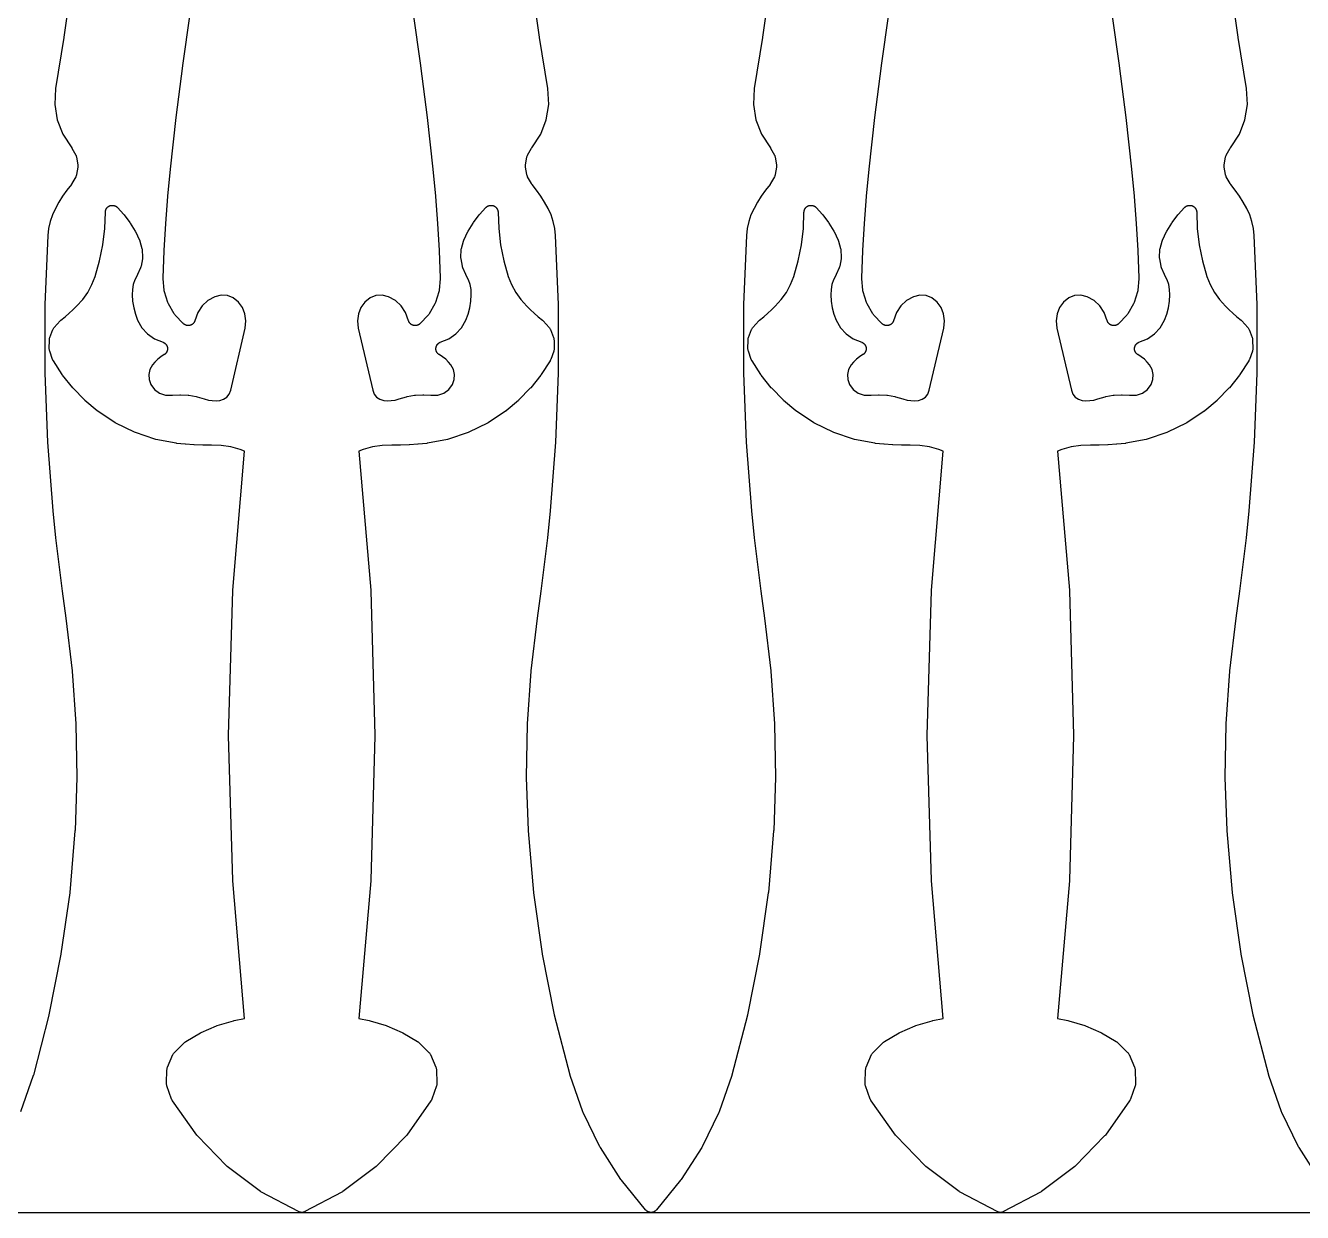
# Model space of a CAD drawing. Header units: metres. Extents: x 0 to 3000, y 0 to 1240.
# Drawn here: x 993.2 to 1358.7, y 0 to 339.7 of the extents above; entities that cross this region are included whole.
import ezdxf

# ---------------------------------------------------------------- set-up
doc = ezdxf.new("R2010")
doc.units = ezdxf.units.M

msp = doc.modelspace()

# ---------------------------------------------------------------- linework, layer by layer
at = {"color": 7}
msp.add_lwpolyline([(0, 0), (3000, 0), (3000, 1240), (0, 1240), (0, 0)], close=True, dxfattribs=at)
at = {"color": 1}
for points in [[(1006.26, 351.08), (1004.14, 336.32), (1004.14, 336.29), (1001.82, 321.67), (1001.56, 317.08), (1002.25, 312.71), (1003.84, 308.58), (1006.42, 304.66), (1006.45, 304.61), (1006.49, 304.55), (1007.58, 302.62), (1007.66, 302.47), (1007.72, 302.31), (1007.77, 302.14), (1007.81, 301.97), (1008.17, 299.85), (1008.2, 299.62), (1008.2, 299.4), (1008.17, 299.17), (1007.81, 297.05), (1007.77, 296.88), (1007.72, 296.72), (1007.66, 296.56), (1007.58, 296.4), (1006.49, 294.47), (1006.46, 294.43), (1006.44, 294.39), (1006.41, 294.35), (1006.38, 294.31), (1006.35, 294.27), (1006.32, 294.23), (1005.02, 292.56), (1003.83, 290.86), (1002.73, 289.11), (1001.74, 287.33), (1000.88, 285.48), (1000.24, 283.57), (999.8, 281.61), (999.57, 279.57), (998.75, 259.88), (998.72, 240.15), (999.48, 220.44), (1001.02, 200.75), (1001.82, 193.09), (1002.71, 185.42), (1003.69, 177.77), (1004.75, 170.11), (1004.75, 170.09), (1004.76, 170.07), (1006.55, 155.03), (1006.56, 154.93), (1007.59, 139.82), (1007.59, 139.72), (1007.86, 124.58), (1007.86, 124.48), (1007.37, 109.34), (1007.37, 109.28), (1007.36, 109.23), (1005.85, 91.61), (1005.84, 91.5), (1003.35, 74), (1003.33, 73.89), (999.88, 56.55), (999.85, 56.44), (995.44, 39.32), (995.41, 39.23), (995.39, 39.15), (991.75, 28.82)], [(1206.26, 351.08), (1204.14, 336.32), (1204.14, 336.29), (1201.82, 321.67), (1201.56, 317.08), (1202.25, 312.71), (1203.84, 308.58), (1206.42, 304.66), (1206.45, 304.61), (1206.49, 304.55), (1207.58, 302.62), (1207.66, 302.47), (1207.72, 302.31), (1207.77, 302.14), (1207.81, 301.97), (1208.17, 299.85), (1208.2, 299.62), (1208.2, 299.4), (1208.17, 299.17), (1207.81, 297.05), (1207.77, 296.88), (1207.72, 296.72), (1207.66, 296.56), (1207.58, 296.4), (1206.49, 294.47), (1206.46, 294.43), (1206.44, 294.39), (1206.41, 294.35), (1206.38, 294.31), (1206.35, 294.27), (1206.32, 294.23), (1205.02, 292.56), (1203.83, 290.86), (1202.73, 289.11), (1201.74, 287.33), (1200.88, 285.48), (1200.24, 283.57), (1199.8, 281.61), (1199.57, 279.57), (1198.75, 259.88), (1198.72, 240.15), (1199.48, 220.44), (1201.02, 200.75), (1201.82, 193.09), (1202.71, 185.42), (1203.69, 177.77), (1204.75, 170.11), (1204.75, 170.09), (1204.76, 170.07), (1206.55, 155.03), (1206.56, 154.93), (1207.59, 139.82), (1207.59, 139.72), (1207.86, 124.58), (1207.86, 124.48), (1207.37, 109.34), (1207.37, 109.28), (1207.36, 109.23), (1205.85, 91.61), (1205.84, 91.5), (1203.35, 74), (1203.33, 73.89), (1199.88, 56.55), (1199.85, 56.44), (1195.44, 39.32), (1195.41, 39.23), (1195.39, 39.15), (1191.75, 28.82), (1191.66, 28.61), (1186.88, 18.8), (1186.76, 18.6), (1180.88, 9.4), (1180.74, 9.21), (1173.81, 0.73), (1173.81, 0.73), (1173.81, 0.73), (1173.74, 0.66), (1173.68, 0.59), (1173.68, 0.59), (1173.67, 0.58), (1173.6, 0.52), (1173.53, 0.46), (1173.53, 0.45), (1173.53, 0.45), (1173.45, 0.4), (1173.38, 0.34), (1173.37, 0.34), (1173.37, 0.33), (1173.29, 0.29), (1173.21, 0.24), (1173.2, 0.24), (1173.2, 0.23), (1173.12, 0.19), (1173.03, 0.15), (1173.03, 0.15), (1173.02, 0.15), (1172.93, 0.12), (1172.85, 0.09), (1172.84, 0.09), (1172.84, 0.08), (1172.75, 0.06), (1172.66, 0.04), (1172.65, 0.04), (1172.65, 0.04), (1172.56, 0.02), (1172.46, 0.01), (1172.46, 0.01), (1172.45, 0.01), (1172.36, 0), (1172.27, 0), (1172.26, 0), (1172.26, 0), (1172.16, 0), (1172.07, 0.01), (1172.07, 0.01), (1172.06, 0.01), (1171.97, 0.02), (1171.88, 0.04), (1171.87, 0.04), (1171.87, 0.04), (1171.78, 0.06), (1171.69, 0.08), (1171.68, 0.09), (1171.68, 0.09), (1171.59, 0.12), (1171.5, 0.15), (1171.5, 0.15), (1171.49, 0.15), (1171.41, 0.19), (1171.32, 0.23), (1171.32, 0.24), (1171.32, 0.24), (1171.23, 0.29), (1171.15, 0.33), (1171.15, 0.34), (1171.15, 0.34), (1171.07, 0.4), (1171, 0.45), (1170.99, 0.45), (1170.99, 0.46), (1170.92, 0.52), (1170.85, 0.58), (1170.85, 0.59), (1170.84, 0.59), (1170.78, 0.66), (1170.72, 0.73), (1170.72, 0.73), (1170.71, 0.73), (1163.78, 9.21), (1163.65, 9.4), (1157.76, 18.6), (1157.65, 18.8), (1152.86, 28.61), (1152.77, 28.82), (1149.14, 39.15), (1149.11, 39.23), (1149.09, 39.32), (1144.67, 56.44), (1144.65, 56.55), (1141.19, 73.89), (1141.17, 74), (1138.68, 91.5), (1138.67, 91.61), (1137.16, 109.23), (1137.16, 109.28), (1137.15, 109.34), (1136.66, 124.48), (1136.66, 124.58), (1136.93, 139.72), (1136.94, 139.82), (1137.97, 154.93), (1137.98, 155.03), (1139.77, 170.07), (1139.77, 170.09), (1139.77, 170.11), (1140.84, 177.77), (1141.81, 185.42), (1142.7, 193.09), (1143.5, 200.75), (1145.05, 220.44), (1145.81, 240.15), (1145.78, 259.88), (1144.95, 279.57), (1144.72, 281.61), (1144.28, 283.57), (1143.64, 285.48), (1142.79, 287.33), (1141.79, 289.11), (1140.69, 290.86), (1139.51, 292.56), (1138.2, 294.23), (1138.17, 294.27), (1138.14, 294.31), (1138.12, 294.35), (1138.09, 294.39), (1138.06, 294.43), (1138.04, 294.47), (1136.94, 296.4), (1136.87, 296.56), (1136.8, 296.72), (1136.75, 296.88), (1136.71, 297.05), (1136.35, 299.17), (1136.32, 299.4), (1136.32, 299.62), (1136.35, 299.85), (1136.71, 301.97), (1136.75, 302.14), (1136.8, 302.31), (1136.87, 302.47), (1136.94, 302.62), (1138.04, 304.55), (1138.07, 304.61), (1138.11, 304.66), (1140.68, 308.58), (1142.28, 312.71), (1142.97, 317.08), (1142.7, 321.67), (1140.38, 336.29), (1140.38, 336.32), (1138.26, 351.08)], [(1363.65, 9.4), (1357.76, 18.6), (1357.65, 18.8), (1352.86, 28.61), (1352.77, 28.82), (1349.14, 39.15), (1349.11, 39.23), (1349.09, 39.32), (1344.67, 56.44), (1344.65, 56.55), (1341.19, 73.89), (1341.17, 74), (1338.68, 91.5), (1338.67, 91.61), (1337.16, 109.23), (1337.16, 109.28), (1337.15, 109.34), (1336.66, 124.48), (1336.66, 124.58), (1336.93, 139.72), (1336.94, 139.82), (1337.97, 154.93), (1337.98, 155.03), (1339.77, 170.07), (1339.77, 170.09), (1339.77, 170.11), (1340.84, 177.77), (1341.81, 185.42), (1342.7, 193.09), (1343.5, 200.75), (1345.05, 220.44), (1345.81, 240.15), (1345.78, 259.88), (1344.95, 279.57), (1344.72, 281.61), (1344.28, 283.57), (1343.64, 285.48), (1342.79, 287.33), (1341.79, 289.11), (1340.69, 290.86), (1339.51, 292.56), (1338.2, 294.23), (1338.17, 294.27), (1338.14, 294.31), (1338.12, 294.35), (1338.09, 294.39), (1338.06, 294.43), (1338.04, 294.47), (1336.94, 296.4), (1336.87, 296.56), (1336.8, 296.72), (1336.75, 296.88), (1336.71, 297.05), (1336.35, 299.17), (1336.32, 299.4), (1336.32, 299.62), (1336.35, 299.85), (1336.71, 301.97), (1336.75, 302.14), (1336.8, 302.31), (1336.87, 302.47), (1336.94, 302.62), (1338.04, 304.55), (1338.07, 304.61), (1338.11, 304.66), (1340.68, 308.58), (1342.28, 312.71), (1342.97, 317.08), (1342.7, 321.67), (1340.38, 336.29), (1340.38, 336.32), (1338.26, 351.08)], [(1104.14, 342.98), (1106.26, 328.22), (1106.26, 328.19), (1108.16, 313.4), (1108.16, 313.37), (1109.84, 298.56), (1109.84, 298.54), (1109.84, 298.53), (1110.58, 290.81), (1110.59, 290.77), (1111.18, 283.04), (1111.18, 283), (1111.63, 275.26), (1111.63, 275.22), (1111.93, 267.47), (1111.93, 267.45), (1111.93, 267.42), (1111.93, 267.35), (1111.93, 267.28), (1111.93, 267.25), (1111.93, 267.23), (1111.65, 263.94), (1111.62, 263.72), (1111.56, 263.5), (1110.57, 260.4), (1110.49, 260.19), (1110.39, 259.99), (1108.74, 257.18), (1108.61, 257), (1108.47, 256.82), (1106.2, 254.43), (1106.14, 254.37), (1106.08, 254.31), (1106.07, 254.3), (1106.06, 254.29), (1105.99, 254.24), (1105.93, 254.19), (1105.92, 254.18), (1105.9, 254.17), (1105.83, 254.13), (1105.76, 254.08), (1105.75, 254.07), (1105.74, 254.07), (1105.66, 254.03), (1105.59, 253.99), (1105.58, 253.98), (1105.56, 253.98), (1105.49, 253.95), (1105.41, 253.91), (1105.39, 253.91), (1105.38, 253.91), (1105.3, 253.88), (1105.22, 253.86), (1105.21, 253.86), (1105.19, 253.85), (1105.11, 253.84), (1105.03, 253.82), (1105.01, 253.82), (1105, 253.82), (1104.92, 253.81), (1104.83, 253.8), (1104.82, 253.8), (1104.8, 253.8), (1104.72, 253.8), (1104.64, 253.81), (1104.62, 253.81), (1104.61, 253.81), (1104.52, 253.82), (1104.44, 253.83), (1104.43, 253.83), (1104.41, 253.83), (1104.33, 253.85), (1104.25, 253.87), (1104.23, 253.87), (1104.22, 253.87), (1104.14, 253.9), (1104.06, 253.92), (1104.05, 253.93), (1104.03, 253.93), (1103.96, 253.97), (1103.88, 254), (1103.87, 254.01), (1103.85, 254.01), (1103.78, 254.05), (1103.71, 254.09), (1103.7, 254.1), (1103.68, 254.11), (1103.61, 254.16), (1103.55, 254.2), (1103.53, 254.21), (1103.52, 254.22), (1103.46, 254.28), (1103.39, 254.33), (1103.38, 254.34), (1103.37, 254.35), (1103.32, 254.41), (1103.26, 254.47), (1103.25, 254.48), (1103.24, 254.49), (1103.19, 254.56), (1103.13, 254.62), (1103.13, 254.63), (1103.12, 254.64), (1103.07, 254.72), (1103.03, 254.78), (1103.02, 254.8), (1103.01, 254.81), (1102.97, 254.88), (1102.93, 254.96), (1102.93, 254.97), (1102.92, 254.99), (1102.89, 255.06), (1102.86, 255.14), (1102.02, 257.54), (1100.78, 259.43), (1099.13, 260.97), (1097.15, 262.07), (1095.32, 262.5), (1093.52, 262.37), (1091.84, 261.72), (1090.37, 260.54), (1089.23, 258.95), (1088.51, 257.13), (1088.24, 255.2), (1088.47, 253.1), (1092.59, 235.32), (1093.05, 234.17), (1093.72, 233.34), (1094.6, 232.74), (1095.73, 232.39), (1096.76, 232.29), (1097.87, 232.33), (1098.98, 232.51), (1100.17, 232.85), (1102.23, 233.46), (1102.46, 233.51), (1104.57, 233.86), (1104.8, 233.89), (1106.94, 234), (1107.18, 233.99), (1109.23, 233.86), (1111.25, 233.91), (1112.92, 234.48), (1114.36, 235.51), (1115.45, 236.97), (1115.95, 238.36), (1116.04, 239.8), (1115.72, 241.22), (1114.94, 242.6), (1114.28, 243.37), (1113.48, 244.15), (1112.61, 244.84), (1111.59, 245.5), (1111.57, 245.51), (1111.54, 245.53), (1111.49, 245.57), (1111.43, 245.61), (1111.41, 245.63), (1111.39, 245.65), (1111.34, 245.69), (1111.28, 245.74), (1111.26, 245.76), (1111.24, 245.78), (1111.2, 245.83), (1111.15, 245.88), (1111.13, 245.91), (1111.11, 245.93), (1111.07, 245.98), (1111.03, 246.04), (1111.01, 246.06), (1111, 246.09), (1110.96, 246.15), (1110.93, 246.21), (1110.91, 246.23), (1110.9, 246.26), (1110.87, 246.32), (1110.84, 246.38), (1110.83, 246.41), (1110.82, 246.44), (1110.79, 246.5), (1110.77, 246.57), (1110.76, 246.59), (1110.75, 246.62), (1110.74, 246.69), (1110.72, 246.76), (1110.71, 246.78), (1110.71, 246.81), (1110.7, 246.88), (1110.69, 246.95), (1110.69, 246.98), (1110.68, 247.01), (1110.68, 247.08), (1110.67, 247.14), (1110.68, 247.17), (1110.67, 247.2), (1110.68, 247.27), (1110.68, 247.34), (1110.68, 247.37), (1110.69, 247.4), (1110.7, 247.47), (1110.71, 247.54), (1110.71, 247.56), (1110.72, 247.59), (1110.74, 247.66), (1110.75, 247.73), (1110.76, 247.75), (1110.77, 247.78), (1110.79, 247.85), (1110.81, 247.91), (1110.83, 247.94), (1110.84, 247.97), (1110.87, 248.03), (1110.9, 248.09), (1110.91, 248.12), (1110.92, 248.14), (1110.96, 248.2), (1110.99, 248.26), (1111.01, 248.28), (1111.03, 248.31), (1111.07, 248.36), (1111.11, 248.42), (1111.13, 248.44), (1111.14, 248.47), (1111.19, 248.52), (1111.24, 248.57), (1111.26, 248.59), (1111.28, 248.61), (1111.33, 248.66), (1111.38, 248.7), (1111.4, 248.72), (1111.42, 248.74), (1111.48, 248.78), (1111.54, 248.82), (1111.56, 248.84), (1111.58, 248.85), (1111.64, 248.89), (1111.7, 248.93), (1111.73, 248.94), (1111.75, 248.95), (1111.82, 248.98), (1111.88, 249.01), (1111.91, 249.02), (1111.93, 249.03), (1114.42, 250.03), (1116.41, 251.41), (1118.03, 253.2), (1119.26, 255.4), (1119.88, 257.11), (1120.36, 258.93), (1120.67, 260.79), (1120.8, 262.65), (1120.73, 264.12), (1120.47, 265.54), (1120.01, 266.92), (1119.29, 268.34), (1119.28, 268.38), (1119.25, 268.43), (1118.39, 270.38), (1118.31, 270.59), (1118.25, 270.82), (1117.87, 272.89), (1117.84, 273.12), (1117.84, 273.35), (1117.93, 275.45), (1117.95, 275.68), (1118.01, 275.91), (1118.59, 277.96), (1118.61, 278.02), (1118.63, 278.09), (1118.64, 278.12), (1118.65, 278.15), (1118.68, 278.21), (1118.71, 278.27), (1119.86, 280.69), (1119.95, 280.87), (1121.34, 283.16), (1121.45, 283.32), (1123.06, 285.46), (1123.19, 285.61), (1125.01, 287.58), (1125.01, 287.58), (1125.01, 287.59), (1125.08, 287.65), (1125.15, 287.72), (1125.15, 287.72), (1125.15, 287.72), (1125.23, 287.78), (1125.3, 287.84), (1125.3, 287.84), (1125.31, 287.85), (1125.39, 287.9), (1125.47, 287.95), (1125.47, 287.95), (1125.47, 287.95), (1125.56, 288), (1125.64, 288.04), (1125.64, 288.04), (1125.65, 288.04), (1125.73, 288.08), (1125.82, 288.11), (1125.83, 288.12), (1125.83, 288.12), (1125.92, 288.14), (1126.01, 288.17), (1126.01, 288.17), (1126.02, 288.17), (1126.11, 288.19), (1126.2, 288.21), (1126.21, 288.21), (1126.21, 288.21), (1126.3, 288.21), (1126.4, 288.22), (1126.4, 288.22), (1126.41, 288.22), (1126.5, 288.22), (1126.6, 288.22), (1126.6, 288.22), (1126.6, 288.22), (1126.7, 288.21), (1126.79, 288.2), (1126.79, 288.2), (1126.8, 288.2), (1126.89, 288.18), (1126.98, 288.16), (1126.99, 288.16), (1126.99, 288.16), (1127.08, 288.13), (1127.17, 288.1), (1127.17, 288.1), (1127.18, 288.1), (1127.26, 288.06), (1127.35, 288.02), (1127.35, 288.02), (1127.36, 288.02), (1127.44, 287.98), (1127.52, 287.93), (1127.53, 287.93), (1127.53, 287.93), (1127.61, 287.87), (1127.68, 287.82), (1127.69, 287.82), (1127.69, 287.82), (1127.76, 287.75), (1127.84, 287.69), (1127.84, 287.69), (1127.84, 287.69), (1127.91, 287.62), (1127.97, 287.55), (1127.97, 287.55), (1127.98, 287.55), (1128.04, 287.47), (1128.1, 287.4), (1128.1, 287.4), (1128.1, 287.39), (1128.15, 287.31), (1128.2, 287.24), (1128.2, 287.23), (1128.21, 287.23), (1128.25, 287.15), (1128.29, 287.06), (1128.29, 287.06), (1128.3, 287.06), (1128.33, 286.97), (1128.37, 286.88), (1128.37, 286.88), (1128.37, 286.87), (1128.4, 286.78), (1128.42, 286.69), (1128.42, 286.69), (1128.42, 286.69), (1128.44, 286.59), (1128.46, 286.5), (1128.46, 286.5), (1128.46, 286.49), (1128.47, 286.4), (1128.48, 286.3), (1128.48, 286.3), (1128.48, 286.3), (1128.65, 281.55), (1129.19, 276.93), (1130.1, 272.36), (1131.38, 267.89), (1132.32, 265.52), (1133.52, 263.3), (1134.97, 261.25), (1136.69, 259.33), (1137.74, 258.33), (1138.85, 257.32), (1139.99, 256.35), (1141.18, 255.39), (1141.23, 255.34), (1141.28, 255.3), (1141.3, 255.28), (1141.33, 255.26), (1141.37, 255.21), (1141.42, 255.16), (1143.1, 253.26), (1143.22, 253.12), (1143.32, 252.97), (1143.4, 252.82), (1143.47, 252.65), (1144.36, 250.35), (1144.41, 250.19), (1144.45, 250.02), (1144.48, 249.84), (1144.49, 249.67), (1144.52, 247.21), (1144.52, 247.03), (1144.5, 246.85), (1144.46, 246.67), (1144.41, 246.5), (1143.55, 244.12), (1143.54, 244.08), (1143.53, 244.05), (1143.5, 243.99), (1143.5, 243.99), (1143.48, 243.93), (1143.46, 243.9), (1143.45, 243.87), (1143.41, 243.82), (1143.38, 243.76), (1143.37, 243.73), (1143.35, 243.7), (1140.82, 239.8), (1140.71, 239.64), (1137.82, 236.02), (1137.69, 235.87), (1134.46, 232.54), (1134.32, 232.41), (1130.77, 229.41), (1130.76, 229.4), (1130.75, 229.38), (1130.68, 229.34), (1130.62, 229.29), (1130.6, 229.28), (1130.59, 229.27), (1125.66, 225.99), (1125.43, 225.86), (1120.13, 223.27), (1119.89, 223.17), (1114.3, 221.31), (1114.04, 221.24), (1108.23, 220.13), (1108.14, 220.12), (1108.06, 220.1), (1105.62, 219.85), (1105.55, 219.84), (1103.11, 219.67), (1103.04, 219.67), (1100.59, 219.58), (1100.52, 219.58), (1098.1, 219.59), (1095.27, 219.48), (1092.55, 219.07), (1089.9, 218.36), (1088.61, 217.85), (1092.01, 178.05), (1092.02, 177.94), (1093.19, 136.55), (1093.19, 136.44), (1092.02, 95.05), (1092.01, 94.93), (1088.64, 55.46), (1091.59, 54.92), (1091.82, 54.87), (1096.42, 53.47), (1096.63, 53.39), (1101.04, 51.46), (1101.25, 51.36), (1105.41, 48.93), (1105.46, 48.9), (1105.51, 48.87), (1105.54, 48.85), (1105.58, 48.82), (1105.62, 48.79), (1105.66, 48.76), (1105.7, 48.73), (1105.73, 48.7), (1105.77, 48.66), (1105.81, 48.63), (1108.68, 45.79), (1108.81, 45.65), (1108.93, 45.5), (1109.03, 45.34), (1109.11, 45.17), (1110.67, 41.59), (1110.73, 41.41), (1110.78, 41.23), (1110.82, 41.05), (1110.83, 40.86), (1110.98, 36.96), (1110.97, 36.77), (1110.95, 36.58), (1110.92, 36.4), (1110.86, 36.21), (1109.5, 32.42), (1109.47, 32.35), (1109.44, 32.28), (1109.43, 32.26), (1109.42, 32.24), (1109.38, 32.17), (1109.35, 32.1), (1109.34, 32.08), (1109.33, 32.06), (1109.29, 32), (1109.25, 31.94), (1102.32, 22.16), (1102.22, 22.03), (1102.12, 21.92), (1093.81, 13.38), (1093.7, 13.27), (1093.58, 13.17), (1084.05, 6.02), (1083.92, 5.93), (1083.79, 5.85), (1073.2, 0.23), (1073.12, 0.19), (1073.03, 0.15), (1073.03, 0.15), (1073.02, 0.15), (1072.93, 0.12), (1072.85, 0.09), (1072.84, 0.09), (1072.84, 0.08), (1072.75, 0.06), (1072.66, 0.04), (1072.65, 0.04), (1072.65, 0.04), (1072.56, 0.02), (1072.46, 0.01), (1072.46, 0.01), (1072.45, 0.01), (1072.36, 0), (1072.27, 0), (1072.26, 0), (1072.26, 0), (1072.16, 0), (1072.07, 0.01), (1072.07, 0.01), (1072.06, 0.01), (1071.97, 0.02), (1071.88, 0.04), (1071.87, 0.04), (1071.87, 0.04), (1071.78, 0.06), (1071.69, 0.08), (1071.68, 0.09), (1071.68, 0.09), (1071.59, 0.12), (1071.5, 0.15), (1071.5, 0.15), (1071.49, 0.15), (1071.41, 0.19), (1071.32, 0.23), (1060.74, 5.85), (1060.6, 5.93), (1060.48, 6.02), (1050.95, 13.17), (1050.83, 13.27), (1050.71, 13.38), (1042.4, 21.92), (1042.3, 22.03), (1042.2, 22.16), (1035.28, 31.94), (1035.24, 32), (1035.2, 32.06), (1035.19, 32.08), (1035.17, 32.1), (1035.14, 32.17), (1035.1, 32.24), (1035.09, 32.26), (1035.08, 32.28), (1035.06, 32.35), (1035.03, 32.42), (1033.66, 36.21), (1033.61, 36.4), (1033.57, 36.58), (1033.55, 36.77), (1033.55, 36.96), (1033.69, 40.86), (1033.71, 41.05), (1033.74, 41.23), (1033.79, 41.41), (1033.86, 41.59), (1035.41, 45.17), (1035.5, 45.34), (1035.6, 45.5), (1035.71, 45.65), (1035.84, 45.79), (1038.71, 48.63), (1038.75, 48.66), (1038.79, 48.7), (1038.83, 48.73), (1038.86, 48.76), (1038.9, 48.79), (1038.95, 48.82), (1038.98, 48.85), (1039.02, 48.87), (1039.07, 48.9), (1039.11, 48.93), (1043.28, 51.36), (1043.49, 51.46), (1047.89, 53.39), (1048.11, 53.47), (1052.71, 54.87), (1052.93, 54.92), (1055.89, 55.46), (1052.51, 94.93), (1052.51, 95.05), (1051.33, 136.44), (1051.33, 136.55), (1052.51, 177.94), (1052.51, 178.05), (1055.91, 217.85), (1054.63, 218.36), (1051.97, 219.07), (1049.25, 219.48), (1046.42, 219.59), (1044.01, 219.58), (1043.94, 219.58), (1041.49, 219.67), (1041.42, 219.67), (1038.97, 219.84), (1038.9, 219.85), (1036.46, 220.1), (1036.38, 220.12), (1036.3, 220.13), (1030.48, 221.24), (1030.23, 221.31), (1024.64, 223.17), (1024.39, 223.27), (1019.09, 225.86), (1018.86, 225.99), (1013.93, 229.27), (1013.92, 229.28), (1013.91, 229.29), (1013.84, 229.34), (1013.78, 229.38), (1013.76, 229.4), (1013.75, 229.41), (1010.2, 232.41), (1010.06, 232.54), (1006.83, 235.87), (1006.7, 236.02), (1003.82, 239.64), (1003.7, 239.8), (1001.18, 243.7), (1001.16, 243.73), (1001.14, 243.76), (1001.11, 243.82), (1001.08, 243.87), (1001.06, 243.9), (1001.05, 243.93), (1001.02, 243.99), (1001, 244.05), (1000.99, 244.08), (1000.97, 244.12), (1000.12, 246.5), (1000.06, 246.67), (1000.03, 246.85), (1000.01, 247.03), (1000, 247.21), (1000.04, 249.67), (1000.05, 249.84), (1000.07, 250.02), (1000.11, 250.19), (1000.17, 250.35), (1001.05, 252.65), (1001.12, 252.82), (1001.21, 252.97), (1001.31, 253.12), (1001.42, 253.26), (1003.1, 255.16), (1003.15, 255.21), (1003.2, 255.26), (1003.22, 255.28), (1003.24, 255.3), (1003.29, 255.34), (1003.34, 255.39), (1004.53, 256.35), (1005.67, 257.32), (1006.78, 258.33), (1007.83, 259.33), (1009.56, 261.25), (1011.01, 263.3), (1012.21, 265.52), (1013.15, 267.89), (1014.42, 272.36), (1015.33, 276.93), (1015.88, 281.55), (1016.05, 286.3), (1016.05, 286.3), (1016.05, 286.3), (1016.06, 286.4), (1016.06, 286.49), (1016.07, 286.5), (1016.07, 286.5), (1016.08, 286.59), (1016.1, 286.69), (1016.1, 286.69), (1016.1, 286.69), (1016.13, 286.78), (1016.16, 286.87), (1016.16, 286.88), (1016.16, 286.88), (1016.19, 286.97), (1016.23, 287.06), (1016.23, 287.06), (1016.23, 287.06), (1016.27, 287.15), (1016.32, 287.23), (1016.32, 287.23), (1016.32, 287.24), (1016.37, 287.31), (1016.42, 287.39), (1016.43, 287.4), (1016.43, 287.4), (1016.49, 287.47), (1016.55, 287.55), (1016.55, 287.55), (1016.55, 287.55), (1016.62, 287.62), (1016.68, 287.69), (1016.69, 287.69), (1016.69, 287.69), (1016.76, 287.75), (1016.83, 287.82), (1016.84, 287.82), (1016.84, 287.82), (1016.92, 287.87), (1017, 287.93), (1017, 287.93), (1017, 287.93), (1017.08, 287.98), (1017.17, 288.02), (1017.17, 288.02), (1017.17, 288.02), (1017.26, 288.06), (1017.35, 288.1), (1017.35, 288.1), (1017.35, 288.1), (1017.44, 288.13), (1017.54, 288.16), (1017.54, 288.16), (1017.54, 288.16), (1017.63, 288.18), (1017.73, 288.2), (1017.73, 288.2), (1017.73, 288.2), (1017.83, 288.21), (1017.92, 288.22), (1017.93, 288.22), (1017.93, 288.22), (1018.02, 288.22), (1018.12, 288.22), (1018.12, 288.22), (1018.12, 288.22), (1018.22, 288.21), (1018.31, 288.21), (1018.32, 288.21), (1018.32, 288.21), (1018.41, 288.19), (1018.51, 288.17), (1018.51, 288.17), (1018.51, 288.17), (1018.6, 288.14), (1018.7, 288.12), (1018.7, 288.12), (1018.7, 288.11), (1018.79, 288.08), (1018.88, 288.04), (1018.88, 288.04), (1018.88, 288.04), (1018.97, 288), (1019.05, 287.95), (1019.05, 287.95), (1019.06, 287.95), (1019.14, 287.9), (1019.22, 287.85), (1019.22, 287.84), (1019.22, 287.84), (1019.3, 287.78), (1019.37, 287.72), (1019.37, 287.72), (1019.37, 287.72), (1019.44, 287.65), (1019.51, 287.59), (1019.51, 287.58), (1019.51, 287.58), (1021.34, 285.61), (1021.46, 285.46), (1023.07, 283.32), (1023.19, 283.16), (1024.57, 280.87), (1024.67, 280.69), (1025.82, 278.27), (1025.84, 278.21), (1025.87, 278.15), (1025.88, 278.12), (1025.89, 278.09), (1025.91, 278.02), (1025.94, 277.96), (1026.52, 275.91), (1026.57, 275.68), (1026.59, 275.45), (1026.69, 273.35), (1026.69, 273.12), (1026.66, 272.89), (1026.27, 270.82), (1026.21, 270.59), (1026.13, 270.38), (1025.27, 268.43), (1025.25, 268.38), (1025.23, 268.34), (1024.52, 266.92), (1024.06, 265.54), (1023.79, 264.12), (1023.73, 262.65), (1023.86, 260.79), (1024.16, 258.93), (1024.64, 257.11), (1025.26, 255.4), (1026.49, 253.2), (1028.12, 251.41), (1030.1, 250.03), (1032.59, 249.03), (1032.62, 249.02), (1032.65, 249.01), (1032.71, 248.98), (1032.77, 248.95), (1032.8, 248.94), (1032.82, 248.93), (1032.88, 248.89), (1032.94, 248.85), (1032.96, 248.84), (1032.99, 248.82), (1033.04, 248.78), (1033.1, 248.74), (1033.12, 248.72), (1033.14, 248.7), (1033.19, 248.66), (1033.25, 248.61), (1033.27, 248.59), (1033.29, 248.57), (1033.33, 248.52), (1033.38, 248.47), (1033.4, 248.44), (1033.42, 248.42), (1033.46, 248.36), (1033.5, 248.31), (1033.51, 248.28), (1033.53, 248.26), (1033.57, 248.2), (1033.6, 248.14), (1033.61, 248.12), (1033.63, 248.09), (1033.66, 248.03), (1033.69, 247.97), (1033.7, 247.94), (1033.71, 247.91), (1033.73, 247.85), (1033.76, 247.78), (1033.76, 247.75), (1033.77, 247.73), (1033.79, 247.66), (1033.81, 247.59), (1033.81, 247.56), (1033.82, 247.54), (1033.83, 247.47), (1033.84, 247.4), (1033.84, 247.37), (1033.84, 247.34), (1033.85, 247.27), (1033.85, 247.2), (1033.85, 247.17), (1033.85, 247.14), (1033.84, 247.08), (1033.84, 247.01), (1033.84, 246.98), (1033.84, 246.95), (1033.83, 246.88), (1033.82, 246.81), (1033.81, 246.78), (1033.8, 246.76), (1033.79, 246.69), (1033.77, 246.62), (1033.76, 246.59), (1033.75, 246.57), (1033.73, 246.5), (1033.71, 246.44), (1033.69, 246.41), (1033.68, 246.38), (1033.65, 246.32), (1033.63, 246.26), (1033.61, 246.23), (1033.6, 246.21), (1033.56, 246.15), (1033.53, 246.09), (1033.51, 246.06), (1033.49, 246.04), (1033.45, 245.98), (1033.41, 245.93), (1033.39, 245.91), (1033.37, 245.88), (1033.33, 245.83), (1033.28, 245.78), (1033.26, 245.76), (1033.24, 245.74), (1033.19, 245.69), (1033.14, 245.65), (1033.11, 245.63), (1033.09, 245.61), (1033.04, 245.57), (1032.98, 245.53), (1032.96, 245.51), (1032.93, 245.5), (1031.91, 244.84), (1031.04, 244.15), (1030.24, 243.37), (1029.58, 242.6), (1028.81, 241.22), (1028.49, 239.8), (1028.57, 238.36), (1029.08, 236.97), (1030.17, 235.51), (1031.6, 234.48), (1033.27, 233.91), (1035.3, 233.86), (1037.35, 233.99), (1037.58, 234), (1039.72, 233.89), (1039.95, 233.86), (1042.07, 233.51), (1042.29, 233.46), (1044.35, 232.85), (1045.55, 232.51), (1046.65, 232.33), (1047.77, 232.29), (1048.79, 232.39), (1049.92, 232.74), (1050.8, 233.34), (1051.47, 234.17), (1051.93, 235.32), (1056.06, 253.1), (1056.28, 255.2), (1056.01, 257.13), (1055.29, 258.95), (1054.15, 260.54), (1052.68, 261.72), (1051, 262.37), (1049.2, 262.5), (1047.37, 262.07), (1045.39, 260.97), (1043.74, 259.43), (1042.5, 257.54), (1041.66, 255.14), (1041.63, 255.06), (1041.6, 254.99), (1041.6, 254.97), (1041.59, 254.96), (1041.55, 254.88), (1041.51, 254.81), (1041.51, 254.8), (1041.5, 254.78), (1041.45, 254.72), (1041.41, 254.64), (1041.4, 254.63), (1041.39, 254.62), (1041.34, 254.56), (1041.29, 254.49), (1041.28, 254.48), (1041.27, 254.47), (1041.21, 254.41), (1041.15, 254.35), (1041.14, 254.34), (1041.13, 254.33), (1041.07, 254.28), (1041, 254.22), (1040.99, 254.21), (1040.98, 254.2), (1040.91, 254.16), (1040.84, 254.11), (1040.83, 254.1), (1040.82, 254.09), (1040.74, 254.05), (1040.67, 254.01), (1040.66, 254.01), (1040.64, 254), (1040.57, 253.97), (1040.49, 253.93), (1040.48, 253.93), (1040.46, 253.92), (1040.38, 253.9), (1040.3, 253.87), (1040.29, 253.87), (1040.28, 253.87), (1040.19, 253.85), (1040.11, 253.83), (1040.1, 253.83), (1040.08, 253.83), (1040, 253.82), (1039.92, 253.81), (1039.9, 253.81), (1039.89, 253.81), (1039.8, 253.8), (1039.72, 253.8), (1039.71, 253.8), (1039.69, 253.8), (1039.61, 253.81), (1039.52, 253.82), (1039.51, 253.82), (1039.5, 253.82), (1039.41, 253.84), (1039.33, 253.85), (1039.32, 253.86), (1039.3, 253.86), (1039.22, 253.88), (1039.14, 253.91), (1039.13, 253.91), (1039.11, 253.91), (1039.04, 253.95), (1038.96, 253.98), (1038.95, 253.98), (1038.93, 253.99), (1038.86, 254.03), (1038.78, 254.07), (1038.77, 254.07), (1038.76, 254.08), (1038.69, 254.13), (1038.62, 254.17), (1038.61, 254.18), (1038.6, 254.19), (1038.53, 254.24), (1038.47, 254.29), (1038.45, 254.3), (1038.44, 254.31), (1038.38, 254.37), (1038.32, 254.43), (1036.06, 256.82), (1035.91, 257), (1035.79, 257.18), (1034.13, 259.99), (1034.03, 260.19), (1033.95, 260.4), (1032.96, 263.5), (1032.9, 263.72), (1032.87, 263.94), (1032.6, 267.23), (1032.6, 267.25), (1032.59, 267.28), (1032.59, 267.35), (1032.59, 267.42), (1032.59, 267.45), (1032.59, 267.47), (1032.89, 275.22), (1032.89, 275.26), (1033.34, 283), (1033.34, 283.04), (1033.94, 290.77), (1033.94, 290.81), (1034.68, 298.53), (1034.69, 298.54), (1034.69, 298.56), (1036.36, 313.37), (1036.37, 313.4), (1038.26, 328.19), (1038.26, 328.22), (1040.38, 342.98)], [(1304.14, 342.98), (1306.26, 328.22), (1306.26, 328.19), (1308.16, 313.4), (1308.16, 313.37), (1309.84, 298.56), (1309.84, 298.54), (1309.84, 298.53), (1310.58, 290.81), (1310.59, 290.77), (1311.18, 283.04), (1311.18, 283), (1311.63, 275.26), (1311.63, 275.22), (1311.93, 267.47), (1311.93, 267.45), (1311.93, 267.42), (1311.93, 267.35), (1311.93, 267.28), (1311.93, 267.25), (1311.93, 267.23), (1311.65, 263.94), (1311.62, 263.72), (1311.56, 263.5), (1310.57, 260.4), (1310.49, 260.19), (1310.39, 259.99), (1308.74, 257.18), (1308.61, 257), (1308.47, 256.82), (1306.2, 254.43), (1306.14, 254.37), (1306.08, 254.31), (1306.07, 254.3), (1306.06, 254.29), (1305.99, 254.24), (1305.93, 254.19), (1305.92, 254.18), (1305.9, 254.17), (1305.83, 254.13), (1305.76, 254.08), (1305.75, 254.07), (1305.74, 254.07), (1305.66, 254.03), (1305.59, 253.99), (1305.58, 253.98), (1305.56, 253.98), (1305.49, 253.95), (1305.41, 253.91), (1305.39, 253.91), (1305.38, 253.91), (1305.3, 253.88), (1305.22, 253.86), (1305.21, 253.86), (1305.19, 253.85), (1305.11, 253.84), (1305.03, 253.82), (1305.01, 253.82), (1305, 253.82), (1304.92, 253.81), (1304.83, 253.8), (1304.82, 253.8), (1304.8, 253.8), (1304.72, 253.8), (1304.64, 253.81), (1304.62, 253.81), (1304.61, 253.81), (1304.52, 253.82), (1304.44, 253.83), (1304.43, 253.83), (1304.41, 253.83), (1304.33, 253.85), (1304.25, 253.87), (1304.23, 253.87), (1304.22, 253.87), (1304.14, 253.9), (1304.06, 253.92), (1304.05, 253.93), (1304.03, 253.93), (1303.96, 253.97), (1303.88, 254), (1303.87, 254.01), (1303.85, 254.01), (1303.78, 254.05), (1303.71, 254.09), (1303.7, 254.1), (1303.68, 254.11), (1303.61, 254.16), (1303.55, 254.2), (1303.53, 254.21), (1303.52, 254.22), (1303.46, 254.28), (1303.39, 254.33), (1303.38, 254.34), (1303.37, 254.35), (1303.32, 254.41), (1303.26, 254.47), (1303.25, 254.48), (1303.24, 254.49), (1303.19, 254.56), (1303.13, 254.62), (1303.13, 254.63), (1303.12, 254.64), (1303.07, 254.72), (1303.03, 254.78), (1303.02, 254.8), (1303.01, 254.81), (1302.97, 254.88), (1302.93, 254.96), (1302.93, 254.97), (1302.92, 254.99), (1302.89, 255.06), (1302.86, 255.14), (1302.02, 257.54), (1300.78, 259.43), (1299.13, 260.97), (1297.15, 262.07), (1295.32, 262.5), (1293.52, 262.37), (1291.84, 261.72), (1290.37, 260.54), (1289.23, 258.95), (1288.51, 257.13), (1288.24, 255.2), (1288.47, 253.1), (1292.59, 235.32), (1293.05, 234.17), (1293.72, 233.34), (1294.6, 232.74), (1295.73, 232.39), (1296.76, 232.29), (1297.87, 232.33), (1298.98, 232.51), (1300.17, 232.85), (1302.23, 233.46), (1302.46, 233.51), (1304.57, 233.86), (1304.8, 233.89), (1306.94, 234), (1307.18, 233.99), (1309.23, 233.86), (1311.25, 233.91), (1312.92, 234.48), (1314.36, 235.51), (1315.45, 236.97), (1315.95, 238.36), (1316.04, 239.8), (1315.72, 241.22), (1314.94, 242.6), (1314.28, 243.37), (1313.48, 244.15), (1312.61, 244.84), (1311.59, 245.5), (1311.57, 245.51), (1311.54, 245.53), (1311.49, 245.57), (1311.43, 245.61), (1311.41, 245.63), (1311.39, 245.65), (1311.34, 245.69), (1311.28, 245.74), (1311.26, 245.76), (1311.24, 245.78), (1311.2, 245.83), (1311.15, 245.88), (1311.13, 245.91), (1311.11, 245.93), (1311.07, 245.98), (1311.03, 246.04), (1311.01, 246.06), (1311, 246.09), (1310.96, 246.15), (1310.93, 246.21), (1310.91, 246.23), (1310.9, 246.26), (1310.87, 246.32), (1310.84, 246.38), (1310.83, 246.41), (1310.82, 246.44), (1310.79, 246.5), (1310.77, 246.57), (1310.76, 246.59), (1310.75, 246.62), (1310.74, 246.69), (1310.72, 246.76), (1310.71, 246.78), (1310.71, 246.81), (1310.7, 246.88), (1310.69, 246.95), (1310.69, 246.98), (1310.68, 247.01), (1310.68, 247.08), (1310.67, 247.14), (1310.68, 247.17), (1310.67, 247.2), (1310.68, 247.27), (1310.68, 247.34), (1310.68, 247.37), (1310.69, 247.4), (1310.7, 247.47), (1310.71, 247.54), (1310.71, 247.56), (1310.72, 247.59), (1310.74, 247.66), (1310.75, 247.73), (1310.76, 247.75), (1310.77, 247.78), (1310.79, 247.85), (1310.81, 247.91), (1310.83, 247.94), (1310.84, 247.97), (1310.87, 248.03), (1310.9, 248.09), (1310.91, 248.12), (1310.92, 248.14), (1310.96, 248.2), (1310.99, 248.26), (1311.01, 248.28), (1311.03, 248.31), (1311.07, 248.36), (1311.11, 248.42), (1311.13, 248.44), (1311.14, 248.47), (1311.19, 248.52), (1311.24, 248.57), (1311.26, 248.59), (1311.28, 248.61), (1311.33, 248.66), (1311.38, 248.7), (1311.4, 248.72), (1311.42, 248.74), (1311.48, 248.78), (1311.54, 248.82), (1311.56, 248.84), (1311.58, 248.85), (1311.64, 248.89), (1311.7, 248.93), (1311.73, 248.94), (1311.75, 248.95), (1311.82, 248.98), (1311.88, 249.01), (1311.91, 249.02), (1311.93, 249.03), (1314.42, 250.03), (1316.41, 251.41), (1318.03, 253.2), (1319.26, 255.4), (1319.88, 257.11), (1320.36, 258.93), (1320.67, 260.79), (1320.8, 262.65), (1320.73, 264.12), (1320.47, 265.54), (1320.01, 266.92), (1319.29, 268.34), (1319.28, 268.38), (1319.25, 268.43), (1318.39, 270.38), (1318.31, 270.59), (1318.25, 270.82), (1317.87, 272.89), (1317.84, 273.12), (1317.84, 273.35), (1317.93, 275.45), (1317.95, 275.68), (1318.01, 275.91), (1318.59, 277.96), (1318.61, 278.02), (1318.63, 278.09), (1318.64, 278.12), (1318.65, 278.15), (1318.68, 278.21), (1318.71, 278.27), (1319.86, 280.69), (1319.95, 280.87), (1321.34, 283.16), (1321.45, 283.32), (1323.06, 285.46), (1323.19, 285.61), (1325.01, 287.58), (1325.01, 287.58), (1325.01, 287.59), (1325.08, 287.65), (1325.15, 287.72), (1325.15, 287.72), (1325.15, 287.72), (1325.23, 287.78), (1325.3, 287.84), (1325.3, 287.84), (1325.31, 287.85), (1325.39, 287.9), (1325.47, 287.95), (1325.47, 287.95), (1325.47, 287.95), (1325.56, 288), (1325.64, 288.04), (1325.64, 288.04), (1325.65, 288.04), (1325.73, 288.08), (1325.82, 288.11), (1325.83, 288.12), (1325.83, 288.12), (1325.92, 288.14), (1326.01, 288.17), (1326.01, 288.17), (1326.02, 288.17), (1326.11, 288.19), (1326.2, 288.21), (1326.21, 288.21), (1326.21, 288.21), (1326.3, 288.21), (1326.4, 288.22), (1326.4, 288.22), (1326.41, 288.22), (1326.5, 288.22), (1326.6, 288.22), (1326.6, 288.22), (1326.6, 288.22), (1326.7, 288.21), (1326.79, 288.2), (1326.79, 288.2), (1326.8, 288.2), (1326.89, 288.18), (1326.98, 288.16), (1326.99, 288.16), (1326.99, 288.16), (1327.08, 288.13), (1327.17, 288.1), (1327.17, 288.1), (1327.18, 288.1), (1327.26, 288.06), (1327.35, 288.02), (1327.35, 288.02), (1327.36, 288.02), (1327.44, 287.98), (1327.52, 287.93), (1327.53, 287.93), (1327.53, 287.93), (1327.61, 287.87), (1327.68, 287.82), (1327.69, 287.82), (1327.69, 287.82), (1327.76, 287.75), (1327.84, 287.69), (1327.84, 287.69), (1327.84, 287.69), (1327.91, 287.62), (1327.97, 287.55), (1327.97, 287.55), (1327.98, 287.55), (1328.04, 287.47), (1328.1, 287.4), (1328.1, 287.4), (1328.1, 287.39), (1328.15, 287.31), (1328.2, 287.24), (1328.2, 287.23), (1328.21, 287.23), (1328.25, 287.15), (1328.29, 287.06), (1328.29, 287.06), (1328.3, 287.06), (1328.33, 286.97), (1328.37, 286.88), (1328.37, 286.88), (1328.37, 286.87), (1328.4, 286.78), (1328.42, 286.69), (1328.42, 286.69), (1328.42, 286.69), (1328.44, 286.59), (1328.46, 286.5), (1328.46, 286.5), (1328.46, 286.49), (1328.47, 286.4), (1328.48, 286.3), (1328.48, 286.3), (1328.48, 286.3), (1328.65, 281.55), (1329.19, 276.93), (1330.1, 272.36), (1331.38, 267.89), (1332.32, 265.52), (1333.52, 263.3), (1334.97, 261.25), (1336.69, 259.33), (1337.74, 258.33), (1338.85, 257.32), (1339.99, 256.35), (1341.18, 255.39), (1341.23, 255.34), (1341.28, 255.3), (1341.3, 255.28), (1341.33, 255.26), (1341.37, 255.21), (1341.42, 255.16), (1343.1, 253.26), (1343.22, 253.12), (1343.32, 252.97), (1343.4, 252.82), (1343.47, 252.65), (1344.36, 250.35), (1344.41, 250.19), (1344.45, 250.02), (1344.48, 249.84), (1344.49, 249.67), (1344.52, 247.21), (1344.52, 247.03), (1344.5, 246.85), (1344.46, 246.67), (1344.41, 246.5), (1343.55, 244.12), (1343.54, 244.08), (1343.53, 244.05), (1343.5, 243.99), (1343.5, 243.99), (1343.48, 243.93), (1343.46, 243.9), (1343.45, 243.87), (1343.41, 243.82), (1343.38, 243.76), (1343.37, 243.73), (1343.35, 243.7), (1340.82, 239.8), (1340.71, 239.64), (1337.82, 236.02), (1337.69, 235.87), (1334.46, 232.54), (1334.32, 232.41), (1330.77, 229.41), (1330.76, 229.4), (1330.75, 229.38), (1330.68, 229.34), (1330.62, 229.29), (1330.6, 229.28), (1330.59, 229.27), (1325.66, 225.99), (1325.43, 225.86), (1320.13, 223.27), (1319.89, 223.17), (1314.3, 221.31), (1314.04, 221.24), (1308.23, 220.13), (1308.14, 220.12), (1308.06, 220.1), (1305.62, 219.85), (1305.55, 219.84), (1303.11, 219.67), (1303.04, 219.67), (1300.59, 219.58), (1300.52, 219.58), (1298.1, 219.59), (1295.27, 219.48), (1292.55, 219.07), (1289.9, 218.36), (1288.61, 217.85), (1292.01, 178.05), (1292.02, 177.94), (1293.19, 136.55), (1293.19, 136.44), (1292.02, 95.05), (1292.01, 94.93), (1288.64, 55.46), (1291.59, 54.92), (1291.82, 54.87), (1296.42, 53.47), (1296.63, 53.39), (1301.04, 51.46), (1301.25, 51.36), (1305.41, 48.93), (1305.46, 48.9), (1305.51, 48.87), (1305.54, 48.85), (1305.58, 48.82), (1305.62, 48.79), (1305.66, 48.76), (1305.7, 48.73), (1305.73, 48.7), (1305.77, 48.66), (1305.81, 48.63), (1308.68, 45.79), (1308.81, 45.65), (1308.93, 45.5), (1309.03, 45.34), (1309.11, 45.17), (1310.67, 41.59), (1310.73, 41.41), (1310.78, 41.23), (1310.82, 41.05), (1310.83, 40.86), (1310.98, 36.96), (1310.97, 36.77), (1310.95, 36.58), (1310.92, 36.4), (1310.86, 36.21), (1309.5, 32.42), (1309.47, 32.35), (1309.44, 32.28), (1309.43, 32.26), (1309.42, 32.24), (1309.38, 32.17), (1309.35, 32.1), (1309.34, 32.08), (1309.33, 32.06), (1309.29, 32), (1309.25, 31.94), (1302.32, 22.16), (1302.22, 22.03), (1302.12, 21.92), (1293.81, 13.38), (1293.7, 13.27), (1293.58, 13.17), (1284.05, 6.02), (1283.92, 5.93), (1283.79, 5.85), (1273.2, 0.23), (1273.12, 0.19), (1273.03, 0.15), (1273.03, 0.15), (1273.02, 0.15), (1272.93, 0.12), (1272.85, 0.09), (1272.84, 0.09), (1272.84, 0.08), (1272.75, 0.06), (1272.66, 0.04), (1272.65, 0.04), (1272.65, 0.04), (1272.56, 0.02), (1272.46, 0.01), (1272.46, 0.01), (1272.45, 0.01), (1272.36, 0), (1272.27, 0), (1272.26, 0), (1272.26, 0), (1272.16, 0), (1272.07, 0.01), (1272.07, 0.01), (1272.06, 0.01), (1271.97, 0.02), (1271.88, 0.04), (1271.87, 0.04), (1271.87, 0.04), (1271.78, 0.06), (1271.69, 0.08), (1271.68, 0.09), (1271.68, 0.09), (1271.59, 0.12), (1271.5, 0.15), (1271.5, 0.15), (1271.49, 0.15), (1271.41, 0.19), (1271.32, 0.23), (1260.74, 5.85), (1260.6, 5.93), (1260.48, 6.02), (1250.95, 13.17), (1250.83, 13.27), (1250.71, 13.38), (1242.4, 21.92), (1242.3, 22.03), (1242.2, 22.16), (1235.28, 31.94), (1235.24, 32), (1235.2, 32.06), (1235.19, 32.08), (1235.17, 32.1), (1235.14, 32.17), (1235.1, 32.24), (1235.09, 32.26), (1235.08, 32.28), (1235.06, 32.35), (1235.03, 32.42), (1233.66, 36.21), (1233.61, 36.4), (1233.57, 36.58), (1233.55, 36.77), (1233.55, 36.96), (1233.69, 40.86), (1233.71, 41.05), (1233.74, 41.23), (1233.79, 41.41), (1233.86, 41.59), (1235.41, 45.17), (1235.5, 45.34), (1235.6, 45.5), (1235.71, 45.65), (1235.84, 45.79), (1238.71, 48.63), (1238.75, 48.66), (1238.79, 48.7), (1238.83, 48.73), (1238.86, 48.76), (1238.9, 48.79), (1238.95, 48.82), (1238.98, 48.85), (1239.02, 48.87), (1239.07, 48.9), (1239.11, 48.93), (1243.28, 51.36), (1243.49, 51.46), (1247.89, 53.39), (1248.11, 53.47), (1252.71, 54.87), (1252.93, 54.92), (1255.89, 55.46), (1252.51, 94.93), (1252.51, 95.05), (1251.33, 136.44), (1251.33, 136.55), (1252.51, 177.94), (1252.51, 178.05), (1255.91, 217.85), (1254.63, 218.36), (1251.97, 219.07), (1249.25, 219.48), (1246.42, 219.59), (1244.01, 219.58), (1243.94, 219.58), (1241.49, 219.67), (1241.42, 219.67), (1238.97, 219.84), (1238.9, 219.85), (1236.46, 220.1), (1236.38, 220.12), (1236.3, 220.13), (1230.48, 221.24), (1230.23, 221.31), (1224.64, 223.17), (1224.39, 223.27), (1219.09, 225.86), (1218.86, 225.99), (1213.93, 229.27), (1213.92, 229.28), (1213.91, 229.29), (1213.84, 229.34), (1213.78, 229.38), (1213.76, 229.4), (1213.75, 229.41), (1210.2, 232.41), (1210.06, 232.54), (1206.83, 235.87), (1206.7, 236.02), (1203.82, 239.64), (1203.7, 239.8), (1201.18, 243.7), (1201.16, 243.73), (1201.14, 243.76), (1201.11, 243.82), (1201.08, 243.87), (1201.06, 243.9), (1201.05, 243.93), (1201.02, 243.99), (1201, 244.05), (1200.99, 244.08), (1200.97, 244.12), (1200.12, 246.5), (1200.06, 246.67), (1200.03, 246.85), (1200.01, 247.03), (1200, 247.21), (1200.04, 249.67), (1200.05, 249.84), (1200.07, 250.02), (1200.11, 250.19), (1200.17, 250.35), (1201.05, 252.65), (1201.12, 252.82), (1201.21, 252.97), (1201.31, 253.12), (1201.42, 253.26), (1203.1, 255.16), (1203.15, 255.21), (1203.2, 255.26), (1203.22, 255.28), (1203.24, 255.3), (1203.29, 255.34), (1203.34, 255.39), (1204.53, 256.35), (1205.67, 257.32), (1206.78, 258.33), (1207.83, 259.33), (1209.56, 261.25), (1211.01, 263.3), (1212.21, 265.52), (1213.15, 267.89), (1214.42, 272.36), (1215.33, 276.93), (1215.88, 281.55), (1216.05, 286.3), (1216.05, 286.3), (1216.05, 286.3), (1216.06, 286.4), (1216.06, 286.49), (1216.07, 286.5), (1216.07, 286.5), (1216.08, 286.59), (1216.1, 286.69), (1216.1, 286.69), (1216.1, 286.69), (1216.13, 286.78), (1216.16, 286.87), (1216.16, 286.88), (1216.16, 286.88), (1216.19, 286.97), (1216.23, 287.06), (1216.23, 287.06), (1216.23, 287.06), (1216.27, 287.15), (1216.32, 287.23), (1216.32, 287.23), (1216.32, 287.24), (1216.37, 287.31), (1216.42, 287.39), (1216.43, 287.4), (1216.43, 287.4), (1216.49, 287.47), (1216.55, 287.55), (1216.55, 287.55), (1216.55, 287.55), (1216.62, 287.62), (1216.68, 287.69), (1216.69, 287.69), (1216.69, 287.69), (1216.76, 287.75), (1216.83, 287.82), (1216.84, 287.82), (1216.84, 287.82), (1216.92, 287.87), (1217, 287.93), (1217, 287.93), (1217, 287.93), (1217.08, 287.98), (1217.17, 288.02), (1217.17, 288.02), (1217.17, 288.02), (1217.26, 288.06), (1217.35, 288.1), (1217.35, 288.1), (1217.35, 288.1), (1217.44, 288.13), (1217.54, 288.16), (1217.54, 288.16), (1217.54, 288.16), (1217.63, 288.18), (1217.73, 288.2), (1217.73, 288.2), (1217.73, 288.2), (1217.83, 288.21), (1217.92, 288.22), (1217.93, 288.22), (1217.93, 288.22), (1218.02, 288.22), (1218.12, 288.22), (1218.12, 288.22), (1218.12, 288.22), (1218.22, 288.21), (1218.31, 288.21), (1218.32, 288.21), (1218.32, 288.21), (1218.41, 288.19), (1218.51, 288.17), (1218.51, 288.17), (1218.51, 288.17), (1218.6, 288.14), (1218.7, 288.12), (1218.7, 288.12), (1218.7, 288.11), (1218.79, 288.08), (1218.88, 288.04), (1218.88, 288.04), (1218.88, 288.04), (1218.97, 288), (1219.05, 287.95), (1219.05, 287.95), (1219.06, 287.95), (1219.14, 287.9), (1219.22, 287.85), (1219.22, 287.84), (1219.22, 287.84), (1219.3, 287.78), (1219.37, 287.72), (1219.37, 287.72), (1219.37, 287.72), (1219.44, 287.65), (1219.51, 287.59), (1219.51, 287.58), (1219.51, 287.58), (1221.34, 285.61), (1221.46, 285.46), (1223.07, 283.32), (1223.19, 283.16), (1224.57, 280.87), (1224.67, 280.69), (1225.82, 278.27), (1225.84, 278.21), (1225.87, 278.15), (1225.88, 278.12), (1225.89, 278.09), (1225.91, 278.02), (1225.94, 277.96), (1226.52, 275.91), (1226.57, 275.68), (1226.59, 275.45), (1226.69, 273.35), (1226.69, 273.12), (1226.66, 272.89), (1226.27, 270.82), (1226.21, 270.59), (1226.13, 270.38), (1225.27, 268.43), (1225.25, 268.38), (1225.23, 268.34), (1224.52, 266.92), (1224.06, 265.54), (1223.79, 264.12), (1223.73, 262.65), (1223.86, 260.79), (1224.16, 258.93), (1224.64, 257.11), (1225.26, 255.4), (1226.49, 253.2), (1228.12, 251.41), (1230.1, 250.03), (1232.59, 249.03), (1232.62, 249.02), (1232.65, 249.01), (1232.71, 248.98), (1232.77, 248.95), (1232.8, 248.94), (1232.82, 248.93), (1232.88, 248.89), (1232.94, 248.85), (1232.96, 248.84), (1232.99, 248.82), (1233.04, 248.78), (1233.1, 248.74), (1233.12, 248.72), (1233.14, 248.7), (1233.19, 248.66), (1233.25, 248.61), (1233.27, 248.59), (1233.29, 248.57), (1233.33, 248.52), (1233.38, 248.47), (1233.4, 248.44), (1233.42, 248.42), (1233.46, 248.36), (1233.5, 248.31), (1233.51, 248.28), (1233.53, 248.26), (1233.57, 248.2), (1233.6, 248.14), (1233.61, 248.12), (1233.63, 248.09), (1233.66, 248.03), (1233.69, 247.97), (1233.7, 247.94), (1233.71, 247.91), (1233.73, 247.85), (1233.76, 247.78), (1233.76, 247.75), (1233.77, 247.73), (1233.79, 247.66), (1233.81, 247.59), (1233.81, 247.56), (1233.82, 247.54), (1233.83, 247.47), (1233.84, 247.4), (1233.84, 247.37), (1233.84, 247.34), (1233.85, 247.27), (1233.85, 247.2), (1233.85, 247.17), (1233.85, 247.14), (1233.84, 247.08), (1233.84, 247.01), (1233.84, 246.98), (1233.84, 246.95), (1233.83, 246.88), (1233.82, 246.81), (1233.81, 246.78), (1233.8, 246.76), (1233.79, 246.69), (1233.77, 246.62), (1233.76, 246.59), (1233.75, 246.57), (1233.73, 246.5), (1233.71, 246.44), (1233.69, 246.41), (1233.68, 246.38), (1233.65, 246.32), (1233.63, 246.26), (1233.61, 246.23), (1233.6, 246.21), (1233.56, 246.15), (1233.53, 246.09), (1233.51, 246.06), (1233.49, 246.04), (1233.45, 245.98), (1233.41, 245.93), (1233.39, 245.91), (1233.37, 245.88), (1233.33, 245.83), (1233.28, 245.78), (1233.26, 245.76), (1233.24, 245.74), (1233.19, 245.69), (1233.14, 245.65), (1233.11, 245.63), (1233.09, 245.61), (1233.04, 245.57), (1232.98, 245.53), (1232.96, 245.51), (1232.93, 245.5), (1231.91, 244.84), (1231.04, 244.15), (1230.24, 243.37), (1229.58, 242.6), (1228.81, 241.22), (1228.49, 239.8), (1228.57, 238.36), (1229.08, 236.97), (1230.17, 235.51), (1231.6, 234.48), (1233.27, 233.91), (1235.3, 233.86), (1237.35, 233.99), (1237.58, 234), (1239.72, 233.89), (1239.95, 233.86), (1242.07, 233.51), (1242.29, 233.46), (1244.35, 232.85), (1245.55, 232.51), (1246.65, 232.33), (1247.77, 232.29), (1248.79, 232.39), (1249.92, 232.74), (1250.8, 233.34), (1251.47, 234.17), (1251.93, 235.32), (1256.06, 253.1), (1256.28, 255.2), (1256.01, 257.13), (1255.29, 258.95), (1254.15, 260.54), (1252.68, 261.72), (1251, 262.37), (1249.2, 262.5), (1247.37, 262.07), (1245.39, 260.97), (1243.74, 259.43), (1242.5, 257.54), (1241.66, 255.14), (1241.63, 255.06), (1241.6, 254.99), (1241.6, 254.97), (1241.59, 254.96), (1241.55, 254.88), (1241.51, 254.81), (1241.51, 254.8), (1241.5, 254.78), (1241.45, 254.72), (1241.41, 254.64), (1241.4, 254.63), (1241.39, 254.62), (1241.34, 254.56), (1241.29, 254.49), (1241.28, 254.48), (1241.27, 254.47), (1241.21, 254.41), (1241.15, 254.35), (1241.14, 254.34), (1241.13, 254.33), (1241.07, 254.28), (1241, 254.22), (1240.99, 254.21), (1240.98, 254.2), (1240.91, 254.16), (1240.84, 254.11), (1240.83, 254.1), (1240.82, 254.09), (1240.74, 254.05), (1240.67, 254.01), (1240.66, 254.01), (1240.64, 254), (1240.57, 253.97), (1240.49, 253.93), (1240.48, 253.93), (1240.46, 253.92), (1240.38, 253.9), (1240.3, 253.87), (1240.29, 253.87), (1240.28, 253.87), (1240.19, 253.85), (1240.11, 253.83), (1240.1, 253.83), (1240.08, 253.83), (1240, 253.82), (1239.92, 253.81), (1239.9, 253.81), (1239.89, 253.81), (1239.8, 253.8), (1239.72, 253.8), (1239.71, 253.8), (1239.69, 253.8), (1239.61, 253.81), (1239.52, 253.82), (1239.51, 253.82), (1239.5, 253.82), (1239.41, 253.84), (1239.33, 253.85), (1239.32, 253.86), (1239.3, 253.86), (1239.22, 253.88), (1239.14, 253.91), (1239.13, 253.91), (1239.11, 253.91), (1239.04, 253.95), (1238.96, 253.98), (1238.95, 253.98), (1238.93, 253.99), (1238.86, 254.03), (1238.78, 254.07), (1238.77, 254.07), (1238.76, 254.08), (1238.69, 254.13), (1238.62, 254.17), (1238.61, 254.18), (1238.6, 254.19), (1238.53, 254.24), (1238.47, 254.29), (1238.45, 254.3), (1238.44, 254.31), (1238.38, 254.37), (1238.32, 254.43), (1236.06, 256.82), (1235.91, 257), (1235.79, 257.18), (1234.13, 259.99), (1234.03, 260.19), (1233.95, 260.4), (1232.96, 263.5), (1232.9, 263.72), (1232.87, 263.94), (1232.6, 267.23), (1232.6, 267.25), (1232.59, 267.28), (1232.59, 267.35), (1232.59, 267.42), (1232.59, 267.45), (1232.59, 267.47), (1232.89, 275.22), (1232.89, 275.26), (1233.34, 283), (1233.34, 283.04), (1233.94, 290.77), (1233.94, 290.81), (1234.68, 298.53), (1234.69, 298.54), (1234.69, 298.56), (1236.36, 313.37), (1236.37, 313.4), (1238.26, 328.19), (1238.26, 328.22), (1240.38, 342.98)]]:
    msp.add_lwpolyline(points, dxfattribs=at)

doc.saveas('drawing.dxf')
